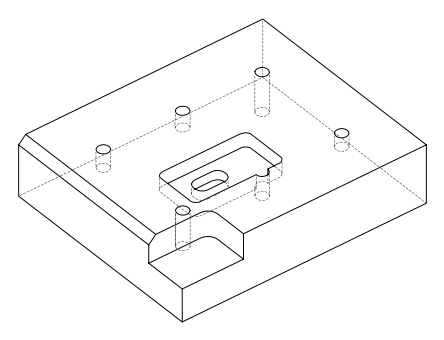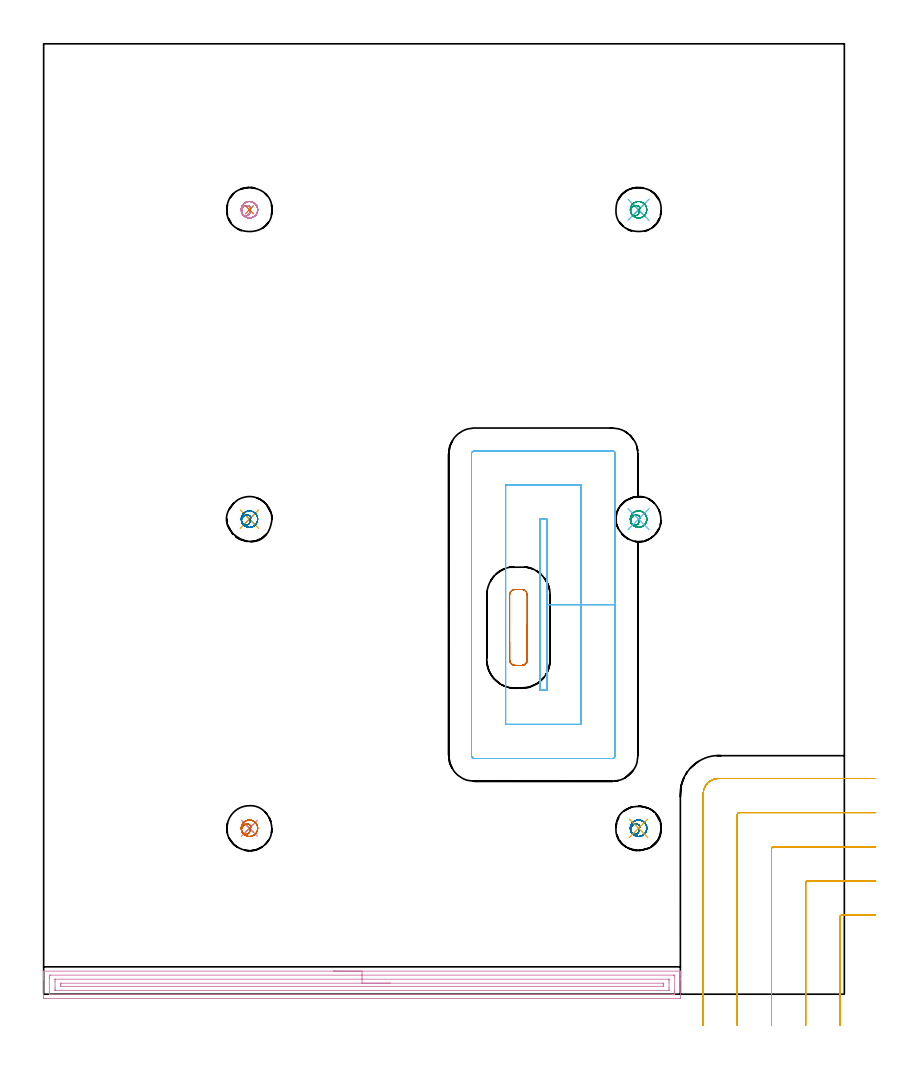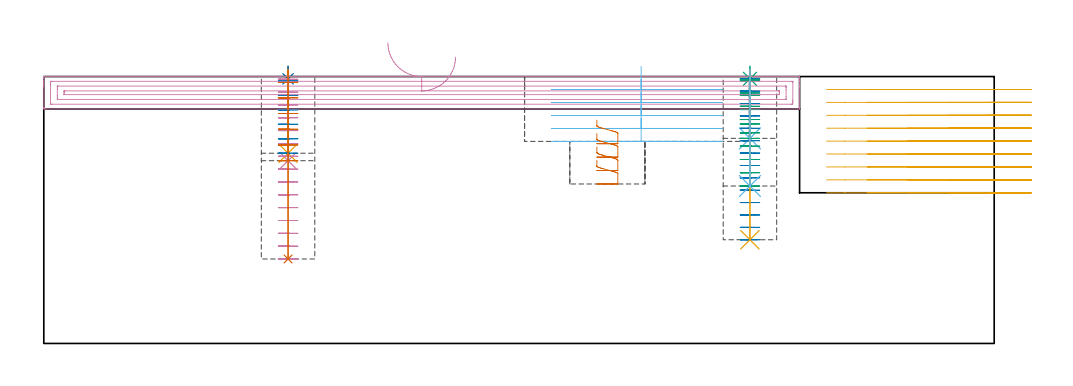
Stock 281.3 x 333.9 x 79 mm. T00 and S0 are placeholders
(PLAN: 19 operations, 6 tool changes, 33.2 min)
(1 SPOT_DRILL | STEP1POCKET | NXT0321_9005460120000 | 0.03 min | 4 mm3)
(2 SPOT_DRILL_1 | STEP1POCKET_2 | NXT0321_9005460120000 | 0.03 min | 3 mm3)
(3 SPOT_DRILL_2 | STEP1POCKET_5 | NXT0321_9005460120000 | 0.03 min | 3 mm3)
(4 DRILL_BLIND_HOLE_INTO_CENTER | STEP1POCKET | NXT0301_128 | 0.11 min | 2685 mm3)
(5 DRILL_BLIND_HOLE_INTO_CENTER_1 | STEP1POCKET_2 | NXT0301_128 | 0.1 min | 2437 mm3)
(6 DRILL_BLIND_HOLE_INTO_CENTER_2 | STEP1POCKET_5 | NXT0301_128 | 0.08 min | 1941 mm3)
(7 MILL_ROUGH_BLIND_HOLE_CONTOUR | STEP1POCKET | NXT0201_010 | Spiral | 0.71 min | 2192 mm3)
(8 MILL_ROUGH_BLIND_HOLE_CONTOUR_1 | STEP1POCKET_2 | NXT0201_010 | Spiral | 0.71 min | 2009 mm3)
(9 MILL_ROUGH_BLIND_HOLE_CONTOUR_2 | STEP1POCKET_5 | NXT0201_010 | Spiral | 0.59 min | 1643 mm3)
(10 AREA_MILL | FG_CHAMFER_SURFACE | UGT0205_001 | 7.36 min | 10571 mm3)
(11 MILL_CORNER_NOTCH_RECTANGULAR | CORNER_NOTCH_RECTANGULAR | NXT0201_012 | Follow Part, ap 4, ae 75% | 10.01 min | 164465 mm3)
(12 MILL_RECTANGULAR_POCKET | POCKET_RECTANGULAR_STRAIGHT | NXT0201_012 | Follow Part, ap 4, ae 75% | 7.41 min | 157108 mm3)
(13 MILL_RECTANGULAR_POCKET_1 | POCKET_RECTANGULAR_STRAIGHT_1 | NXT0201_012 | Follow Part, ap 4, ae 75% | 0.95 min | 10868 mm3)
(14 MILL_BLIND_HOLE_FROM_SOLID_MATERIAL | STEP1POCKET_1 | NXT0201_010 | Spiral | 1.65 min | 9465 mm3)
(15 MILL_BLIND_HOLE_FROM_SOLID_MATERIAL_1 | STEP1POCKET_3 | NXT0201_010 | Spiral | 1.06 min | 4542 mm3)
(16 MILL_BLIND_HOLE_FROM_SOLID_MATERIAL_2 | STEP1POCKET_4 | NXT0201_010 | Spiral | 1.77 min | 10572 mm3)
(17 BORE_BLIND_HOLE | STEP1POCKET_1 | UGT0332_074 | 0.2 min | 3 mm3)
(18 BORE_BLIND_HOLE_1 | STEP1POCKET_3 | UGT0332_074 | 0.14 min | 2 mm3)
(19 BORE_BLIND_HOLE_2 | STEP1POCKET_4 | UGT0332_074 | 0.23 min | 19 mm3)
(TOOL NXT0321_9005460120000 | NC Spot Drill, 142deg, 12mm, Carbide, Uncoated | D12 PA142 FL30 Z2)
(TOOL NXT0301_128 | Carbide Drill 12mm [861.1-1200-036A1-GP GC34] | D12 PA150 FL37.4 Z2)
(TOOL NXT0201_010 | ENDMILL 10mm [2P460-1000-NA 1630] | D10 FL30 Z6)
(TOOL UGT0205_001 | Chamfer Mill 20 x 3 x 45 deg. | D20 FL50 Z2)
(TOOL NXT0201_012 | ENDMILL 16mm [2P460-1600-NA 1630] | D16 FL38 Z6)
(TOOL UGT0332_074 | 15.8 mm Rough Boring Bar | D15.8)
(OP 1 SPOT_DRILL)
G17 G21 G94 G90
T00 M6
G54
G17 G0 G90 X72.3 Y58.3 S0 M3
G43 Z89. H0
G94 G81 G98 Z78.32 F250. R82.
G80
M5
M2
(OP 2 SPOT_DRILL_1)
G17 G21 G94 G90
T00 M6
G54
G17 G0 G90 X72.3 Y166.9 S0 M3
G43 Z89. H0
G94 G81 G98 Z78.32 F250. R82.
G80
M5
M2
(OP 3 SPOT_DRILL_2)
G17 G21 G94 G90
T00 M6
G54
G17 G0 G90 X209. Y275.6 S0 M3
G43 Z89. H0
G94 G81 G98 Z78.32 F250. R82.
G80
M5
M2
(OP 4 DRILL_BLIND_HOLE_INTO_CENTER)
G17 G21 G94 G90
T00 M6
G54
G17 G0 G90 X72.3 Y58.3 S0 M3
G43 Z89. H1
G94 G81 G98 Z54.1 F250. R81.
G80
M5
M2
(OP 5 DRILL_BLIND_HOLE_INTO_CENTER_1)
G17 G21 G94 G90
T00 M6
G54
G17 G0 G90 X72.3 Y166.9 S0 M3
G43 Z89. H1
G94 G81 G98 Z56.3 F250. R81.
G80
M5
M2
(OP 6 DRILL_BLIND_HOLE_INTO_CENTER_2)
G17 G21 G94 G90
T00 M6
G54
G17 G0 G90 X209. Y275.6 S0 M3
G43 Z89. H1
G94 G81 G98 Z60.7 F250. R81.
G80
M5
M2
(OP 7 MILL_ROUGH_BLIND_HOLE_CONTOUR)
G17 G21 G94 G90
T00 M6
G54
G17 G0 G90 X72.3 Y58.3 S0 M3
G43 Z89. H1
Z77.35
G94 G3 X72.756 Y58.888 R0.471 F250.
X71.939 Y59.704 R1.134
X69.927 Y59.016 R1.941
X69.759 Y56.903 R1.928
X73.697 Y55.759 R2.9
X69.759 Y56.903 R-2.9
X71.728 Y56.331 R1.45
X72.3 Y58.3 R1.45
G0 Z72.7
G3 X72.756 Y58.888 R0.471
X71.939 Y59.704 R1.134
X69.927 Y59.016 R1.941
X69.759 Y56.903 R1.928
X73.697 Y55.759 R2.9
X69.759 Y56.903 R-2.9
X71.728 Y56.331 R1.45
X72.3 Y58.3 R1.45
G0 Z68.05
G3 X72.756 Y58.888 R0.471
X71.939 Y59.704 R1.134
X69.927 Y59.016 R1.941
X69.759 Y56.903 R1.928
X73.697 Y55.759 R2.9
X69.759 Y56.903 R-2.9
X71.728 Y56.331 R1.45
X72.3 Y58.3 R1.45
G0 Z63.4
G3 X72.756 Y58.888 R0.471
X71.939 Y59.704 R1.134
X69.927 Y59.016 R1.941
X69.759 Y56.903 R1.928
X73.697 Y55.759 R2.9
X69.759 Y56.903 R-2.9
X71.728 Y56.331 R1.45
X72.3 Y58.3 R1.45
G0 Z58.75
G3 X72.756 Y58.888 R0.471
X71.939 Y59.704 R1.134
X69.927 Y59.016 R1.941
X69.759 Y56.903 R1.928
X73.697 Y55.759 R2.9
X69.759 Y56.903 R-2.9
X71.728 Y56.331 R1.45
X72.3 Y58.3 R1.45
G0 Z54.1
G3 X72.756 Y58.888 R0.471
X71.939 Y59.704 R1.134
X69.927 Y59.016 R1.941
X69.759 Y56.903 R1.928
X73.697 Y55.759 R2.9
X69.759 Y56.903 R-2.9
X71.728 Y56.331 R1.45
X72.3 Y58.3 R1.45
G0 Z89.
M5
M2
(OP 8 MILL_ROUGH_BLIND_HOLE_CONTOUR_1)
G17 G21 G94 G90
T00 M6
G54
G17 G0 G90 X72.3 Y166.9 S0 M3
G43 Z89. H1
Z77.717
G94 G3 X72.756 Y167.488 R0.471 F250.
X71.939 Y168.304 R1.134
X69.927 Y167.616 R1.941
X69.759 Y165.503 R1.928
X73.697 Y164.359 R2.9
X69.759 Y165.503 R-2.9
X71.728 Y164.931 R1.45
X72.3 Y166.9 R1.45
G0 Z73.433
G3 X72.756 Y167.488 R0.471
X71.939 Y168.304 R1.134
X69.927 Y167.616 R1.941
X69.759 Y165.503 R1.928
X73.697 Y164.359 R2.9
X69.759 Y165.503 R-2.9
X71.728 Y164.931 R1.45
X72.3 Y166.9 R1.45
G0 Z69.15
G3 X72.756 Y167.488 R0.471
X71.939 Y168.304 R1.134
X69.927 Y167.616 R1.941
X69.759 Y165.503 R1.928
X73.697 Y164.359 R2.9
X69.759 Y165.503 R-2.9
X71.728 Y164.931 R1.45
X72.3 Y166.9 R1.45
G0 Z64.867
G3 X72.756 Y167.488 R0.471
X71.939 Y168.304 R1.134
X69.927 Y167.616 R1.941
X69.759 Y165.503 R1.928
X73.697 Y164.359 R2.9
X69.759 Y165.503 R-2.9
X71.728 Y164.931 R1.45
X72.3 Y166.9 R1.45
G0 Z60.583
G3 X72.756 Y167.488 R0.471
X71.939 Y168.304 R1.134
X69.927 Y167.616 R1.941
X69.759 Y165.503 R1.928
X73.697 Y164.359 R2.9
X69.759 Y165.503 R-2.9
X71.728 Y164.931 R1.45
X72.3 Y166.9 R1.45
G0 Z56.3
G3 X72.756 Y167.488 R0.471
X71.939 Y168.304 R1.134
X69.927 Y167.616 R1.941
X69.759 Y165.503 R1.928
X73.697 Y164.359 R2.9
X69.759 Y165.503 R-2.9
X71.728 Y164.931 R1.45
X72.3 Y166.9 R1.45
G0 Z89.
M5
M2
(OP 9 MILL_ROUGH_BLIND_HOLE_CONTOUR_2)
G17 G21 G94 G90
T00 M6
G54
G17 G0 G90 X209. Y275.6 S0 M3
G43 Z89. H1
Z77.74
G94 G3 X209.456 Y276.188 R0.471 F250.
X208.639 Y277.004 R1.134
X206.627 Y276.316 R1.941
X206.459 Y274.203 R1.928
X210.397 Y273.059 R2.9
X206.459 Y274.203 R-2.9
X208.428 Y273.631 R1.45
X209. Y275.6 R1.45
G0 Z73.48
G3 X209.456 Y276.188 R0.471
X208.639 Y277.004 R1.134
X206.627 Y276.316 R1.941
X206.459 Y274.203 R1.928
X210.397 Y273.059 R2.9
X206.459 Y274.203 R-2.9
X208.428 Y273.631 R1.45
X209. Y275.6 R1.45
G0 Z69.22
G3 X209.456 Y276.188 R0.471
X208.639 Y277.004 R1.134
X206.627 Y276.316 R1.941
X206.459 Y274.203 R1.928
X210.397 Y273.059 R2.9
X206.459 Y274.203 R-2.9
X208.428 Y273.631 R1.45
X209. Y275.6 R1.45
G0 Z64.96
G3 X209.456 Y276.188 R0.471
X208.639 Y277.004 R1.134
X206.627 Y276.316 R1.941
X206.459 Y274.203 R1.928
X210.397 Y273.059 R2.9
X206.459 Y274.203 R-2.9
X208.428 Y273.631 R1.45
X209. Y275.6 R1.45
G0 Z60.7
G3 X209.456 Y276.188 R0.471
X208.639 Y277.004 R1.134
X206.627 Y276.316 R1.941
X206.459 Y274.203 R1.928
X210.397 Y273.059 R2.9
X206.459 Y274.203 R-2.9
X208.428 Y273.631 R1.45
X209. Y275.6 R1.45
G0 Z89.
M5
M2
(OP 10 AREA_MILL)
G17 G21 G94 G90
T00 M6
G54
G17 G0 G90 X101.85 Y8.1 S1061 M3
G43 Z89. H0
G94 G1 X101.888 Z88.128 F250.
X102.002 Z87.263
X102.191 Z86.412
X102.453 Z85.58
X102.787 Z84.774
X103.19 Z84.
X103.658 Z83.264
X104.19 Z82.572
X104.779 Z81.929
X105.422 Z81.339
X106.114 Z80.808
X106.85 Z80.34
X107.624 Z79.937
X108.43 Z79.603
X109.262 Z79.341
X110.114 Z79.152
X110.978 Z79.038
X111.85 Z79.
X223.528
X223.69 Y8.098 Z78.989
X223.697 Y7.945 Z78.837
X223.7 Y7.785 Z78.685
Y7.491 Z78.391
Y6.813 Z77.708
Y5.596 Z76.493
Y5.057 Z75.951
Y-1.092 Z69.806
X223.697 Y-1.364 Z69.533
X223.69 Y-1.492 Z69.406
X223.56 Y-1.499 Z69.399
X223.081 Y-1.5 Z69.4
X0.619
X0.208 Y-1.496 Z69.402
X0.01 Y-1.492 Z69.405
X0. Y-1.092 Z69.806
Y5.057 Z75.951
Y5.596 Z76.493
Y5.935 Z76.831
Y6.475 Z77.371
Y6.813 Z77.708
Y7.491 Z78.391
Y7.785 Z78.685
X0.003 Y7.945 Z78.837
X0.01 Y8.098 Z78.989
X0.172 Y8.1 Z79.
X111.85
Y6.686 Z77.586
X221.294 Y6.685 Z77.585
X221.426 Y6.684 Z77.584
X221.652 Y6.679 Z77.579
X221.691 Y6.67 Z77.57
X221.695 Y6.64 Z77.54
X221.698 Y6.608 Z77.508
X221.7 Y6.415 Z77.315
Y1.144 Z72.044
X221.697 Y0.665 Z71.565
X221.691 Y0.275 Z71.175
X221.666 Y-0.079 Z70.821
X221.294 Y-0.084 Z70.816
X221.164 Y-0.085 Z70.815
X2.406
X2.274 Y-0.084 Z70.816
X2.048 Y-0.079 Z70.821
X2.009 Y-0.07 Z70.83
X2.005 Y-0.04 Z70.86
X2.002 Y-0.008 Z70.892
X2. Y0.185 Z71.085
Y5.456 Z76.356
X2.003 Y5.935 Z76.835
X2.009 Y6.325 Z77.225
X2.034 Y6.679 Z77.579
X2.406 Y6.684 Z77.584
X2.536 Y6.685 Z77.585
X111.85 Y6.686 Z77.586
Y5.271 Z76.171
X219.58
X219.638 Y5.27 Z76.17
X219.676 Y5.267 Z76.167
X219.69 Y5.265 Z76.165
X219.692 Y5.246 Z76.146
X219.697 Y5.057 Z75.957
X219.7 Y4.868 Z75.768
Y4.178 Z75.078
Y2.232 Z73.132
X219.697 Y1.543 Z72.443
X219.694 Y1.359 Z72.259
X219.689 Y1.335 Z72.235
X219.67 Y1.333 Z72.233
X219.616 Y1.331 Z72.231
X219.507 Y1.329 Z72.229
X4.12
X4.062 Y1.33 Z72.23
X4.024 Y1.333 Z72.233
X4.01 Y1.335 Z72.235
X4.008 Y1.354 Z72.254
X4.003 Y1.543 Z72.443
X4. Y1.732 Z72.632
Y2.422 Z73.322
Y4.368 Z75.268
X4.003 Y5.057 Z75.957
X4.006 Y5.241 Z76.141
X4.011 Y5.265 Z76.165
X4.03 Y5.267 Z76.167
X4.084 Y5.269 Z76.169
X4.193 Y5.271 Z76.171
X111.85
Y3.857 Z74.757
X217.561 Y3.856 Z74.756
X217.64 Y3.855 Z74.755
X217.676 Y3.853 Z74.753
X217.69 Y3.85 Z74.75
X217.692 Y3.83 Z74.73
X217.696 Y3.729 Z74.629
X217.7 Y3.32 Z74.22
Y3.3 Z74.2
X217.693 Y2.871 Z73.771
X217.69 Y2.765 Z73.665
X217.683 Y2.749 Z73.649
X217.651 Y2.747 Z73.647
X217.583 Y2.745 Z73.645
X217.393 Y2.743 Z73.643
X6.139
X6.06 Y2.745 Z73.645
X6.024 Y2.747 Z73.647
X6.01 Y2.75 Z73.65
X6.008 Y2.77 Z73.67
X6.004 Y2.871 Z73.771
X6. Y3.28 Z74.18
Y3.3 Z74.2
X6.007 Y3.729 Z74.629
X6.01 Y3.835 Z74.735
X6.017 Y3.851 Z74.751
X6.049 Y3.853 Z74.753
X6.117 Y3.855 Z74.755
X6.307 Y3.857 Z74.757
X111.85
X112.722 Z74.795
X113.586 Z74.909
X114.438 Z75.098
X115.27 Z75.36
X116.076 Z75.694
X116.85 Z76.097
X117.586 Z76.566
X118.278 Z77.097
X118.921 Z77.686
X119.51 Z78.329
X120.042 Z79.021
X120.51 Z79.757
X120.913 Z80.531
X121.247 Z81.337
X121.509 Z82.169
X121.698 Z83.021
X121.812 Z83.886
X121.85 Z84.757
G0 Z89.
M5
M2
(OP 11 MILL_CORNER_NOTCH_RECTANGULAR)
G17 G21 G94 G90
T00 M6
G54
G17 G0 G90 X292.3 Y27.8 S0 M3
G43 Z89. H1
Z75.178
G94 G1 X289.3 F250.
X280.495 F500.
G3 X279.7 Y27.005 R0.8
G1 Y-8.
Y-11. F250.
G0 Z89.
X292.3 Y39.8
Z75.178
G1 X289.3
X268.496 F500.
G3 X267.7 Y39.004 R0.8
G1 Y-8.
Y-11. F250.
G0 Z89.
X292.3 Y51.8
Z75.178
G1 X289.3
X256.496 F500.
G3 X255.7 Y51.004 R0.8
G1 Y-8.
Y-11. F250.
G0 Z89.
X292.3 Y63.8
Z75.178
G1 X289.3
X244.496 F500.
G3 X243.7 Y63.004 R0.8
G1 Y-8.
Y-11. F250.
G0 Z89.
X292.3 Y75.8
Z75.178
G1 X289.3
X237.1 F500.
G3 X231.7 Y70.4 R5.4
G1 Y-8.
Y-11. F250.
G0 Z89.
X292.3 Y27.8
Z71.355
G1 X289.3
X280.495 F500.
G3 X279.7 Y27.005 R0.8
G1 Y-8.
Y-11. F250.
G0 Z89.
X292.3 Y39.8
Z71.355
G1 X289.3
X268.496 F500.
G3 X267.7 Y39.004 R0.8
G1 Y-8.
Y-11. F250.
G0 Z89.
X292.3 Y51.8
Z71.355
G1 X289.3
X256.496 F500.
G3 X255.7 Y51.004 R0.8
G1 Y-8.
Y-11. F250.
G0 Z89.
X292.3 Y63.8
Z71.355
G1 X289.3
X244.496 F500.
G3 X243.7 Y63.004 R0.8
G1 Y-8.
Y-11. F250.
G0 Z89.
X292.3 Y75.8
Z71.355
G1 X289.3
X237.1 F500.
G3 X231.7 Y70.4 R5.4
G1 Y-8.
Y-11. F250.
G0 Z89.
X292.3 Y27.8
Z67.533
G1 X289.3
X280.495 F500.
G3 X279.7 Y27.005 R0.8
G1 Y-8.
Y-11. F250.
G0 Z89.
X292.3 Y39.8
Z67.533
G1 X289.3
X268.496 F500.
G3 X267.7 Y39.004 R0.8
G1 Y-8.
Y-11. F250.
G0 Z89.
X292.3 Y51.8
Z67.533
G1 X289.3
X256.496 F500.
G3 X255.7 Y51.004 R0.8
G1 Y-8.
Y-11. F250.
G0 Z89.
X292.3 Y63.8
Z67.533
G1 X289.3
X244.496 F500.
G3 X243.7 Y63.004 R0.8
G1 Y-8.
Y-11. F250.
G0 Z89.
X292.3 Y75.8
Z67.533
G1 X289.3
X237.1 F500.
G3 X231.7 Y70.4 R5.4
G1 Y-8.
Y-11. F250.
G0 Z89.
X292.3 Y27.8
Z63.711
G1 X289.3
X280.495 F500.
G3 X279.7 Y27.005 R0.8
G1 Y-8.
Y-11. F250.
G0 Z89.
X292.3 Y39.8
Z63.711
G1 X289.3
X268.496 F500.
G3 X267.7 Y39.004 R0.8
G1 Y-8.
Y-11. F250.
G0 Z89.
X292.3 Y51.8
Z63.711
G1 X289.3
X256.496 F500.
G3 X255.7 Y51.004 R0.8
G1 Y-8.
Y-11. F250.
G0 Z89.
X292.3 Y63.8
Z63.711
G1 X289.3
X244.496 F500.
G3 X243.7 Y63.004 R0.8
G1 Y-8.
Y-11. F250.
G0 Z89.
X292.3 Y75.8
Z63.711
G1 X289.3
X237.1 F500.
G3 X231.7 Y70.4 R5.4
G1 Y-8.
Y-11. F250.
G0 Z89.
X292.3 Y27.8
Z59.889
G1 X289.3
X280.495 F500.
G3 X279.7 Y27.005 R0.8
G1 Y-8.
Y-11. F250.
G0 Z89.
X292.3 Y39.8
Z59.889
G1 X289.3
X268.496 F500.
G3 X267.7 Y39.004 R0.8
G1 Y-8.
Y-11. F250.
G0 Z89.
X292.3 Y51.8
Z59.889
G1 X289.3
X256.496 F500.
G3 X255.7 Y51.004 R0.8
G1 Y-8.
Y-11. F250.
G0 Z89.
X292.3 Y63.8
Z59.889
G1 X289.3
X244.496 F500.
G3 X243.7 Y63.004 R0.8
G1 Y-8.
Y-11. F250.
G0 Z89.
X292.3 Y75.8
Z59.889
G1 X289.3
X237.1 F500.
G3 X231.7 Y70.4 R5.4
G1 Y-8.
Y-11. F250.
G0 Z89.
X292.3 Y27.8
Z56.067
G1 X289.3
X280.495 F500.
G3 X279.7 Y27.005 R0.8
G1 Y-8.
Y-11. F250.
G0 Z89.
X292.3 Y39.8
Z56.067
G1 X289.3
X268.496 F500.
G3 X267.7 Y39.004 R0.8
G1 Y-8.
Y-11. F250.
G0 Z89.
X292.3 Y51.8
Z56.067
G1 X289.3
X256.496 F500.
G3 X255.7 Y51.004 R0.8
G1 Y-8.
Y-11. F250.
G0 Z89.
X292.3 Y63.8
Z56.067
G1 X289.3
X244.496 F500.
G3 X243.7 Y63.004 R0.8
G1 Y-8.
Y-11. F250.
G0 Z89.
X292.3 Y75.8
Z56.067
G1 X289.3
X237.1 F500.
G3 X231.7 Y70.4 R5.4
G1 Y-8.
Y-11. F250.
G0 Z89.
X292.3 Y27.8
Z52.244
G1 X289.3
X280.495 F500.
G3 X279.7 Y27.005 R0.8
G1 Y-8.
Y-11. F250.
G0 Z89.
X292.3 Y39.8
Z52.244
G1 X289.3
X268.496 F500.
G3 X267.7 Y39.004 R0.8
G1 Y-8.
Y-11. F250.
G0 Z89.
X292.3 Y51.8
Z52.244
G1 X289.3
X256.496 F500.
G3 X255.7 Y51.004 R0.8
G1 Y-8.
Y-11. F250.
G0 Z89.
X292.3 Y63.8
Z52.244
G1 X289.3
X244.496 F500.
G3 X243.7 Y63.004 R0.8
G1 Y-8.
Y-11. F250.
G0 Z89.
X292.3 Y75.8
Z52.244
G1 X289.3
X237.1 F500.
G3 X231.7 Y70.4 R5.4
G1 Y-8.
Y-11. F250.
G0 Z89.
X292.3 Y27.8
Z48.422
G1 X289.3
X280.495 F500.
G3 X279.7 Y27.005 R0.8
G1 Y-8.
Y-11. F250.
G0 Z89.
X292.3 Y39.8
Z48.422
G1 X289.3
X268.496 F500.
G3 X267.7 Y39.004 R0.8
G1 Y-8.
Y-11. F250.
G0 Z89.
X292.3 Y51.8
Z48.422
G1 X289.3
X256.496 F500.
G3 X255.7 Y51.004 R0.8
G1 Y-8.
Y-11. F250.
G0 Z89.
X292.3 Y63.8
Z48.422
G1 X289.3
X244.496 F500.
G3 X243.7 Y63.004 R0.8
G1 Y-8.
Y-11. F250.
G0 Z89.
X292.3 Y75.8
Z48.422
G1 X289.3
X237.1 F500.
G3 X231.7 Y70.4 R5.4
G1 Y-8.
Y-11. F250.
G0 Z89.
X292.3 Y27.8
Z44.6
G1 X289.3
X280.495 F500.
G3 X279.7 Y27.005 R0.8
G1 Y-8.
Y-11. F250.
G0 Z89.
X292.3 Y39.8
Z44.6
G1 X289.3
X268.496 F500.
G3 X267.7 Y39.004 R0.8
G1 Y-8.
Y-11. F250.
G0 Z89.
X292.3 Y51.8
Z44.6
G1 X289.3
X256.496 F500.
G3 X255.7 Y51.004 R0.8
G1 Y-8.
Y-11. F250.
G0 Z89.
X292.3 Y63.8
Z44.6
G1 X289.3
X244.496 F500.
G3 X243.7 Y63.004 R0.8
G1 Y-8.
Y-11. F250.
G0 Z89.
X292.3 Y75.8
Z44.6
G1 X289.3
X237.1 F500.
G3 X231.7 Y70.4 R5.4
G1 Y-8.
Y-11. F250.
G0 Z89.
M5
M2
(OP 12 MILL_RECTANGULAR_POCKET)
G17 G21 G94 G90
T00 M6
G54
G17 G0 G90 X176.8 Y111.323 S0 M3
G43 Z89. H1
Z82.
G94 G1 Y136.85 Z75.16 F250.
Y166.9 F500.
X174.3
Y106.8
X176.8
Y136.85
X188.8
Y178.9
X162.3
Y94.8
X188.8
Y136.85
X200.8
Y189.8
G3 X199.7 Y190.9 R1.1
G1 X151.4
G3 X150.3 Y189.8 R1.1
G1 Y83.9
G3 X151.4 Y82.8 R1.1
G1 X199.7
G3 X200.8 Y83.9 R1.1
G1 Y136.85
Y137.85
G0 X176.8 Y111.323 Z78.16
G1 Y136.85 Z71.32 F250.
Y166.9 F500.
X174.3
Y106.8
X176.8
Y136.85
X188.8
Y178.9
X162.3
Y94.8
X188.8
Y136.85
X200.8
Y189.8
G3 X199.7 Y190.9 R1.1
G1 X151.4
G3 X150.3 Y189.8 R1.1
G1 Y83.9
G3 X151.4 Y82.8 R1.1
G1 X199.7
G3 X200.8 Y83.9 R1.1
G1 Y136.85
Y137.85
G0 X176.8 Y111.323 Z74.32
G1 Y136.85 Z67.48 F250.
Y166.9 F500.
X174.3
Y106.8
X176.8
Y136.85
X188.8
Y178.9
X162.3
Y94.8
X188.8
Y136.85
X200.8
Y189.8
G3 X199.7 Y190.9 R1.1
G1 X151.4
G3 X150.3 Y189.8 R1.1
G1 Y83.9
G3 X151.4 Y82.8 R1.1
G1 X199.7
G3 X200.8 Y83.9 R1.1
G1 Y136.85
Y137.85
G0 X176.8 Y111.323 Z70.48
G1 Y136.85 Z63.64 F250.
Y166.9 F500.
X174.3
Y106.8
X176.8
Y136.85
X188.8
Y178.9
X162.3
Y94.8
X188.8
Y136.85
X200.8
Y189.8
G3 X199.7 Y190.9 R1.1
G1 X151.4
G3 X150.3 Y189.8 R1.1
G1 Y83.9
G3 X151.4 Y82.8 R1.1
G1 X199.7
G3 X200.8 Y83.9 R1.1
G1 Y136.85
Y137.85
G0 X176.8 Y111.323 Z66.64
G1 Y136.85 Z59.8 F250.
Y166.9 F500.
X174.3
Y106.8
X176.8
Y136.85
X188.8
Y178.9
X162.3
Y94.8
X188.8
Y136.85
X200.8
Y189.8
G3 X199.7 Y190.9 R1.1
G1 X151.4
G3 X150.3 Y189.8 R1.1
G1 Y83.9
G3 X151.4 Y82.8 R1.1
G1 X199.7
G3 X200.8 Y83.9 R1.1
G1 Y136.85
Y137.85
G0 Z89.
M5
M2
(OP 13 MILL_RECTANGULAR_POCKET_1)
G17 G21 G94 G90
T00 M6
G54
G17 G0 G90 X163.7 Y123.689 S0 M3
G43 Z89. H1
Z66.1
G94 G1 Y117.5 Z64.441 F250.
Y117.358 Z64.404
X163.752 Y117.024 Z64.313
X163.86 Y116.703 Z64.222
X164.02 Y116.405 Z64.132
X164.228 Y116.138 Z64.041
X164.478 Y115.91 Z63.95
X164.714 Y115.754 Z63.874
X164.982 Y115.628 Z63.795
X165.266 Y115.543 Z63.716
X165.558 Y115.5 Z63.636
X168.042 Z62.971
X168.395 Y115.557 Z62.875
X168.732 Y115.676 Z62.779
X169.043 Y115.853 Z62.683
X169.318 Y116.082 Z62.588
X169.547 Y116.357 Z62.492
X169.724 Y116.668 Z62.396
X169.843 Y117.005 Z62.3
X169.9 Y117.358 Z62.204
Y117.5 Z62.166
Y128.85 Z59.125
Y140.2 F500.
G3 X167.9 Y142.2 R2.
G1 X165.7
G3 X163.7 Y140.2 R2.
G1 Y117.5
G3 X165.7 Y115.5 R2.
G1 X167.9
G3 X169.9 Y117.5 R2.
G1 Y128.85
Y129.85
G0 X163.7 Y123.689 Z62.125
G1 Y117.5 Z60.467 F250.
Y117.358 Z60.429
X163.752 Y117.024 Z60.338
X163.86 Y116.703 Z60.247
X164.02 Y116.405 Z60.157
X164.228 Y116.138 Z60.066
X164.478 Y115.91 Z59.975
X164.714 Y115.754 Z59.899
X164.982 Y115.628 Z59.82
X165.266 Y115.543 Z59.741
X165.558 Y115.5 Z59.661
X168.042 Z58.996
X168.395 Y115.557 Z58.9
X168.732 Y115.676 Z58.804
X169.043 Y115.853 Z58.708
X169.318 Y116.082 Z58.613
X169.547 Y116.357 Z58.517
X169.724 Y116.668 Z58.421
X169.843 Y117.005 Z58.325
X169.9 Y117.358 Z58.229
Y117.5 Z58.191
Y128.85 Z55.15
Y140.2 F500.
G3 X167.9 Y142.2 R2.
G1 X165.7
G3 X163.7 Y140.2 R2.
G1 Y117.5
G3 X165.7 Y115.5 R2.
G1 X167.9
G3 X169.9 Y117.5 R2.
G1 Y128.85
Y129.85
G0 X163.7 Y123.689 Z58.15
G1 Y117.5 Z56.492 F250.
Y117.358 Z56.454
X163.752 Y117.024 Z56.363
X163.86 Y116.703 Z56.272
X164.02 Y116.405 Z56.182
X164.228 Y116.138 Z56.091
X164.478 Y115.91 Z56.
X164.714 Y115.754 Z55.924
X164.982 Y115.628 Z55.845
X165.266 Y115.543 Z55.766
X165.558 Y115.5 Z55.686
X168.042 Z55.021
X168.395 Y115.557 Z54.925
X168.732 Y115.676 Z54.829
X169.043 Y115.853 Z54.733
X169.318 Y116.082 Z54.638
X169.547 Y116.357 Z54.542
X169.724 Y116.668 Z54.446
X169.843 Y117.005 Z54.35
X169.9 Y117.358 Z54.254
Y117.5 Z54.216
Y128.85 Z51.175
Y140.2 F500.
G3 X167.9 Y142.2 R2.
G1 X165.7
G3 X163.7 Y140.2 R2.
G1 Y117.5
G3 X165.7 Y115.5 R2.
G1 X167.9
G3 X169.9 Y117.5 R2.
G1 Y128.85
Y129.85
G0 X163.7 Y123.689 Z54.175
G1 Y117.5 Z52.517 F250.
Y117.358 Z52.479
X163.752 Y117.024 Z52.388
X163.86 Y116.703 Z52.297
X164.02 Y116.405 Z52.207
X164.228 Y116.138 Z52.116
X164.478 Y115.91 Z52.025
X164.714 Y115.754 Z51.949
X164.982 Y115.628 Z51.87
X165.266 Y115.543 Z51.791
X165.558 Y115.5 Z51.711
X168.042 Z51.046
X168.395 Y115.557 Z50.95
X168.732 Y115.676 Z50.854
X169.043 Y115.853 Z50.758
X169.318 Y116.082 Z50.663
X169.547 Y116.357 Z50.567
X169.724 Y116.668 Z50.471
X169.843 Y117.005 Z50.375
X169.9 Y117.358 Z50.279
Y117.5 Z50.241
Y128.85 Z47.2
Y140.2 F500.
G3 X167.9 Y142.2 R2.
G1 X165.7
G3 X163.7 Y140.2 R2.
G1 Y117.5
G3 X165.7 Y115.5 R2.
G1 X167.9
G3 X169.9 Y117.5 R2.
G1 Y128.85
Y129.85
G0 Z89.
M5
M2
(OP 14 MILL_BLIND_HOLE_FROM_SOLID_MATERIAL)
G17 G21 G94 G90
T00 M6
G54
G17 G0 G90 X209. Y58.3 S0 M3
G43 Z89. H1
Z78.336
G94 G3 X209.456 Y58.888 R0.471 F250.
X208.639 Y59.704 R1.134
X206.627 Y59.016 R1.941
X206.459 Y56.903 R1.928
X210.397 Y55.759 R2.9
X206.459 Y56.903 R-2.9
X208.428 Y56.331 R1.45
X209. Y58.3 R1.45
G0 Z74.671
G3 X209.456 Y58.888 R0.471
X208.639 Y59.704 R1.134
X206.627 Y59.016 R1.941
X206.459 Y56.903 R1.928
X210.397 Y55.759 R2.9
X206.459 Y56.903 R-2.9
X208.428 Y56.331 R1.45
X209. Y58.3 R1.45
G0 Z71.007
G3 X209.456 Y58.888 R0.471
X208.639 Y59.704 R1.134
X206.627 Y59.016 R1.941
X206.459 Y56.903 R1.928
X210.397 Y55.759 R2.9
X206.459 Y56.903 R-2.9
X208.428 Y56.331 R1.45
X209. Y58.3 R1.45
G0 Z67.343
G3 X209.456 Y58.888 R0.471
X208.639 Y59.704 R1.134
X206.627 Y59.016 R1.941
X206.459 Y56.903 R1.928
X210.397 Y55.759 R2.9
X206.459 Y56.903 R-2.9
X208.428 Y56.331 R1.45
X209. Y58.3 R1.45
G0 Z63.679
G3 X209.456 Y58.888 R0.471
X208.639 Y59.704 R1.134
X206.627 Y59.016 R1.941
X206.459 Y56.903 R1.928
X210.397 Y55.759 R2.9
X206.459 Y56.903 R-2.9
X208.428 Y56.331 R1.45
X209. Y58.3 R1.45
G0 Z60.014
G3 X209.456 Y58.888 R0.471
X208.639 Y59.704 R1.134
X206.627 Y59.016 R1.941
X206.459 Y56.903 R1.928
X210.397 Y55.759 R2.9
X206.459 Y56.903 R-2.9
X208.428 Y56.331 R1.45
X209. Y58.3 R1.45
G0 Z56.35
G3 X209.456 Y58.888 R0.471
X208.639 Y59.704 R1.134
X206.627 Y59.016 R1.941
X206.459 Y56.903 R1.928
X210.397 Y55.759 R2.9
X206.459 Y56.903 R-2.9
X208.428 Y56.331 R1.45
X209. Y58.3 R1.45
G0 Z52.686
G3 X209.456 Y58.888 R0.471
X208.639 Y59.704 R1.134
X206.627 Y59.016 R1.941
X206.459 Y56.903 R1.928
X210.397 Y55.759 R2.9
X206.459 Y56.903 R-2.9
X208.428 Y56.331 R1.45
X209. Y58.3 R1.45
G0 Z49.021
G3 X209.456 Y58.888 R0.471
X208.639 Y59.704 R1.134
X206.627 Y59.016 R1.941
X206.459 Y56.903 R1.928
X210.397 Y55.759 R2.9
X206.459 Y56.903 R-2.9
X208.428 Y56.331 R1.45
X209. Y58.3 R1.45
G0 Z45.357
G3 X209.456 Y58.888 R0.471
X208.639 Y59.704 R1.134
X206.627 Y59.016 R1.941
X206.459 Y56.903 R1.928
X210.397 Y55.759 R2.9
X206.459 Y56.903 R-2.9
X208.428 Y56.331 R1.45
X209. Y58.3 R1.45
G0 Z41.693
G3 X209.456 Y58.888 R0.471
X208.639 Y59.704 R1.134
X206.627 Y59.016 R1.941
X206.459 Y56.903 R1.928
X210.397 Y55.759 R2.9
X206.459 Y56.903 R-2.9
X208.428 Y56.331 R1.45
X209. Y58.3 R1.45
G0 Z38.029
G3 X209.456 Y58.888 R0.471
X208.639 Y59.704 R1.134
X206.627 Y59.016 R1.941
X206.459 Y56.903 R1.928
X210.397 Y55.759 R2.9
X206.459 Y56.903 R-2.9
X208.428 Y56.331 R1.45
X209. Y58.3 R1.45
G0 Z34.364
G3 X209.456 Y58.888 R0.471
X208.639 Y59.704 R1.134
X206.627 Y59.016 R1.941
X206.459 Y56.903 R1.928
X210.397 Y55.759 R2.9
X206.459 Y56.903 R-2.9
X208.428 Y56.331 R1.45
X209. Y58.3 R1.45
G0 Z30.7
G3 X209.456 Y58.888 R0.471
X208.639 Y59.704 R1.134
X206.627 Y59.016 R1.941
X206.459 Y56.903 R1.928
X210.397 Y55.759 R2.9
X206.459 Y56.903 R-2.9
X208.428 Y56.331 R1.45
X209. Y58.3 R1.45
G0 Z89.
M5
M2
(OP 15 MILL_BLIND_HOLE_FROM_SOLID_MATERIAL_1)
G17 G21 G94 G90
T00 M6
G54
G17 G0 G90 X209. Y166.9 S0 M3
G43 Z89. H1
Z78.067
G94 G3 X209.456 Y167.488 R0.471 F250.
X208.639 Y168.304 R1.134
X206.627 Y167.616 R1.941
X206.459 Y165.503 R1.928
X210.397 Y164.359 R2.9
X206.459 Y165.503 R-2.9
X208.428 Y164.931 R1.45
X209. Y166.9 R1.45
G0 Z74.133
G3 X209.456 Y167.488 R0.471
X208.639 Y168.304 R1.134
X206.627 Y167.616 R1.941
X206.459 Y165.503 R1.928
X210.397 Y164.359 R2.9
X206.459 Y165.503 R-2.9
X208.428 Y164.931 R1.45
X209. Y166.9 R1.45
G0 Z70.2
G3 X209.456 Y167.488 R0.471
X208.639 Y168.304 R1.134
X206.627 Y167.616 R1.941
X206.459 Y165.503 R1.928
X210.397 Y164.359 R2.9
X206.459 Y165.503 R-2.9
X208.428 Y164.931 R1.45
X209. Y166.9 R1.45
G0 Z66.267
G3 X209.456 Y167.488 R0.471
X208.639 Y168.304 R1.134
X206.627 Y167.616 R1.941
X206.459 Y165.503 R1.928
X210.397 Y164.359 R2.9
X206.459 Y165.503 R-2.9
X208.428 Y164.931 R1.45
X209. Y166.9 R1.45
G0 Z62.333
G3 X209.456 Y167.488 R0.471
X208.639 Y168.304 R1.134
X206.627 Y167.616 R1.941
X206.459 Y165.503 R1.928
X210.397 Y164.359 R2.9
X206.459 Y165.503 R-2.9
X208.428 Y164.931 R1.45
X209. Y166.9 R1.45
G0 Z58.4
G3 X209.456 Y167.488 R0.471
X208.639 Y168.304 R1.134
X206.627 Y167.616 R1.941
X206.459 Y165.503 R1.928
X210.397 Y164.359 R2.9
X206.459 Y165.503 R-2.9
X208.428 Y164.931 R1.45
X209. Y166.9 R1.45
G0 Z54.467
G3 X209.456 Y167.488 R0.471
X208.639 Y168.304 R1.134
X206.627 Y167.616 R1.941
X206.459 Y165.503 R1.928
X210.397 Y164.359 R2.9
X206.459 Y165.503 R-2.9
X208.428 Y164.931 R1.45
X209. Y166.9 R1.45
G0 Z50.533
G3 X209.456 Y167.488 R0.471
X208.639 Y168.304 R1.134
X206.627 Y167.616 R1.941
X206.459 Y165.503 R1.928
X210.397 Y164.359 R2.9
X206.459 Y165.503 R-2.9
X208.428 Y164.931 R1.45
X209. Y166.9 R1.45
G0 Z46.6
G3 X209.456 Y167.488 R0.471
X208.639 Y168.304 R1.134
X206.627 Y167.616 R1.941
X206.459 Y165.503 R1.928
X210.397 Y164.359 R2.9
X206.459 Y165.503 R-2.9
X208.428 Y164.931 R1.45
X209. Y166.9 R1.45
G0 Z89.
M5
M2
(OP 16 MILL_BLIND_HOLE_FROM_SOLID_MATERIAL_2)
G17 G21 G94 G90
T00 M6
G54
G17 G0 G90 X72.3 Y275.6 S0 M3
G43 Z89. H1
Z78.2
G94 G3 X72.756 Y276.188 R0.471 F250.
X71.939 Y277.004 R1.134
X69.927 Y276.316 R1.941
X69.759 Y274.203 R1.928
X73.697 Y273.059 R2.9
X69.759 Y274.203 R-2.9
X71.728 Y273.631 R1.45
X72.3 Y275.6 R1.45
G0 Z74.4
G3 X72.756 Y276.188 R0.471
X71.939 Y277.004 R1.134
X69.927 Y276.316 R1.941
X69.759 Y274.203 R1.928
X73.697 Y273.059 R2.9
X69.759 Y274.203 R-2.9
X71.728 Y273.631 R1.45
X72.3 Y275.6 R1.45
G0 Z70.6
G3 X72.756 Y276.188 R0.471
X71.939 Y277.004 R1.134
X69.927 Y276.316 R1.941
X69.759 Y274.203 R1.928
X73.697 Y273.059 R2.9
X69.759 Y274.203 R-2.9
X71.728 Y273.631 R1.45
X72.3 Y275.6 R1.45
G0 Z66.8
G3 X72.756 Y276.188 R0.471
X71.939 Y277.004 R1.134
X69.927 Y276.316 R1.941
X69.759 Y274.203 R1.928
X73.697 Y273.059 R2.9
X69.759 Y274.203 R-2.9
X71.728 Y273.631 R1.45
X72.3 Y275.6 R1.45
G0 Z63.
G3 X72.756 Y276.188 R0.471
X71.939 Y277.004 R1.134
X69.927 Y276.316 R1.941
X69.759 Y274.203 R1.928
X73.697 Y273.059 R2.9
X69.759 Y274.203 R-2.9
X71.728 Y273.631 R1.45
X72.3 Y275.6 R1.45
G0 Z59.2
G3 X72.756 Y276.188 R0.471
X71.939 Y277.004 R1.134
X69.927 Y276.316 R1.941
X69.759 Y274.203 R1.928
X73.697 Y273.059 R2.9
X69.759 Y274.203 R-2.9
X71.728 Y273.631 R1.45
X72.3 Y275.6 R1.45
G0 Z55.4
G3 X72.756 Y276.188 R0.471
X71.939 Y277.004 R1.134
X69.927 Y276.316 R1.941
X69.759 Y274.203 R1.928
X73.697 Y273.059 R2.9
X69.759 Y274.203 R-2.9
X71.728 Y273.631 R1.45
X72.3 Y275.6 R1.45
G0 Z51.6
G3 X72.756 Y276.188 R0.471
X71.939 Y277.004 R1.134
X69.927 Y276.316 R1.941
X69.759 Y274.203 R1.928
X73.697 Y273.059 R2.9
X69.759 Y274.203 R-2.9
X71.728 Y273.631 R1.45
X72.3 Y275.6 R1.45
G0 Z47.8
G3 X72.756 Y276.188 R0.471
X71.939 Y277.004 R1.134
X69.927 Y276.316 R1.941
X69.759 Y274.203 R1.928
X73.697 Y273.059 R2.9
X69.759 Y274.203 R-2.9
X71.728 Y273.631 R1.45
X72.3 Y275.6 R1.45
G0 Z44.
G3 X72.756 Y276.188 R0.471
X71.939 Y277.004 R1.134
X69.927 Y276.316 R1.941
X69.759 Y274.203 R1.928
X73.697 Y273.059 R2.9
X69.759 Y274.203 R-2.9
X71.728 Y273.631 R1.45
X72.3 Y275.6 R1.45
G0 Z40.2
G3 X72.756 Y276.188 R0.471
X71.939 Y277.004 R1.134
X69.927 Y276.316 R1.941
X69.759 Y274.203 R1.928
X73.697 Y273.059 R2.9
X69.759 Y274.203 R-2.9
X71.728 Y273.631 R1.45
X72.3 Y275.6 R1.45
G0 Z36.4
G3 X72.756 Y276.188 R0.471
X71.939 Y277.004 R1.134
X69.927 Y276.316 R1.941
X69.759 Y274.203 R1.928
X73.697 Y273.059 R2.9
X69.759 Y274.203 R-2.9
X71.728 Y273.631 R1.45
X72.3 Y275.6 R1.45
G0 Z32.6
G3 X72.756 Y276.188 R0.471
X71.939 Y277.004 R1.134
X69.927 Y276.316 R1.941
X69.759 Y274.203 R1.928
X73.697 Y273.059 R2.9
X69.759 Y274.203 R-2.9
X71.728 Y273.631 R1.45
X72.3 Y275.6 R1.45
G0 Z28.8
G3 X72.756 Y276.188 R0.471
X71.939 Y277.004 R1.134
X69.927 Y276.316 R1.941
X69.759 Y274.203 R1.928
X73.697 Y273.059 R2.9
X69.759 Y274.203 R-2.9
X71.728 Y273.631 R1.45
X72.3 Y275.6 R1.45
G0 Z25.
G3 X72.756 Y276.188 R0.471
X71.939 Y277.004 R1.134
X69.927 Y276.316 R1.941
X69.759 Y274.203 R1.928
X73.697 Y273.059 R2.9
X69.759 Y274.203 R-2.9
X71.728 Y273.631 R1.45
X72.3 Y275.6 R1.45
G0 Z89.
M5
M2
(OP 17 BORE_BLIND_HOLE)
G17 G21 G94 G90
T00 M6
G54
G17 G0 G90 X209. Y58.3 S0 M3
G43 Z89. H0
G94 G85 G98 Z30.7 F250. R81.
G80
M5
M2
(OP 18 BORE_BLIND_HOLE_1)
G17 G21 G94 G90
T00 M6
G54
G17 G0 G90 X209. Y166.9 S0 M3
G43 Z89. H0
G94 G85 G98 Z46.6 F250. R81.
G80
M5
M2
(OP 19 BORE_BLIND_HOLE_2)
G17 G21 G94 G90
T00 M6
G54
G17 G0 G90 X72.3 Y275.6 S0 M3
G43 Z89. H0
G94 G85 G98 Z25. F250. R81.
G80
M5
M2
